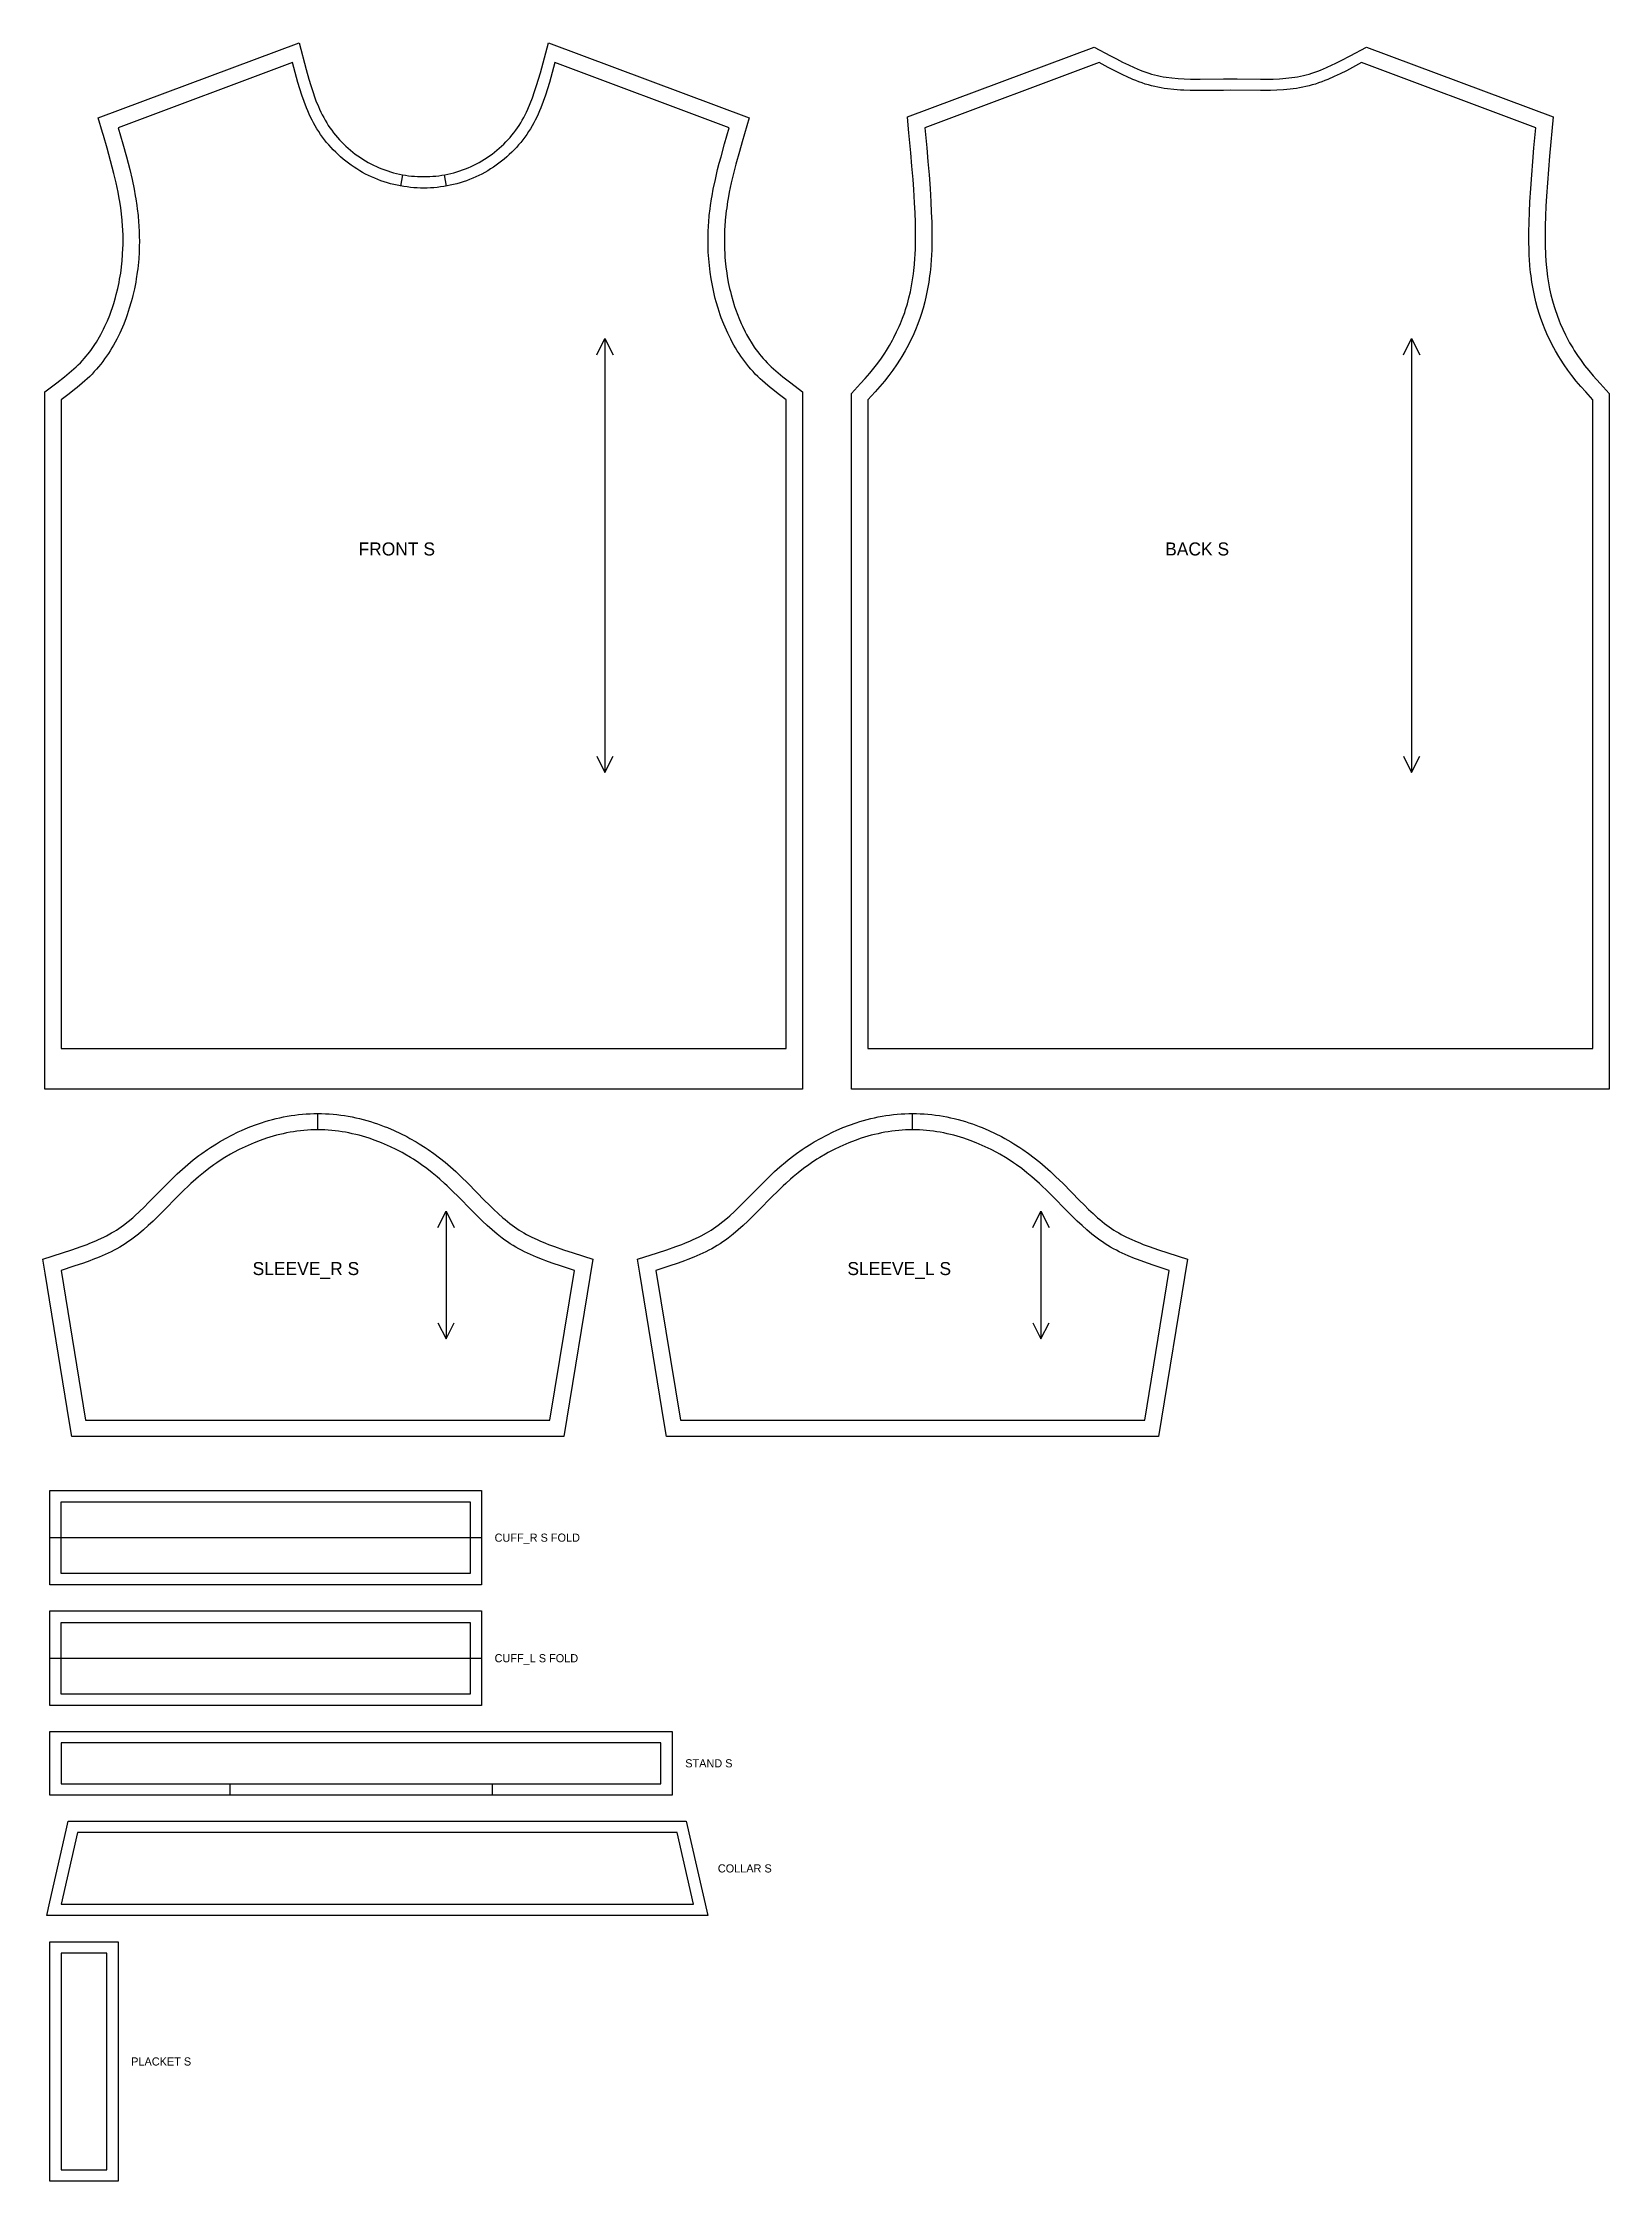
# Model space of a CAD drawing. Extents: x 24 to 985, y 28 to 1340.
import ezdxf

# ---------------------------------------------------------------- set-up
doc = ezdxf.new("R2010")
doc.units = 0
for name, color, linetype in [('CUT', 7, 'CONTINUOUS'), ('FOLD', 6, 'CONTINUOUS'), ('GRAIN', 3, 'CONTINUOUS'), ('NOTCH', 1, 'CONTINUOUS'), ('SEW', 5, 'CONTINUOUS'), ('TEXT', 2, 'CONTINUOUS')]:
    doc.layers.add(name, color=color, linetype=linetype)

msp = doc.modelspace()

# ---------------------------------------------------------------- linework, layer by layer
at = {"layer": 'CUT'}
for points in [[(60.4, 1285.5), (57.8, 1294.415), (181.007, 1340.474), (185.38, 1324.063), (187.038, 1318.139), (188.197, 1314.268), (189.419, 1310.472), (190.72, 1306.76), (191.406, 1304.939), (192.857, 1301.371), (193.625, 1299.626), (194.426, 1297.91), (195.26, 1296.221), (196.129, 1294.562), (197.036, 1292.932), (197.982, 1291.333), (198.97, 1289.763), (199.992, 1288.238), (201.062, 1286.735), (202.178, 1285.257), (203.337, 1283.806), (204.54, 1282.381), (205.785, 1280.986), (207.07, 1279.622), (208.394, 1278.289), (209.755, 1276.99), (211.152, 1275.725), (212.583, 1274.497), (214.047, 1273.306), (215.542, 1272.155), (217.068, 1271.043), (218.621, 1269.973), (220.201, 1268.947), (221.806, 1267.964), (223.434, 1267.027), (225.084, 1266.136), (226.755, 1265.293), (228.448, 1264.498), (230.161, 1263.75), (231.894, 1263.05), (233.645, 1262.398), (235.413, 1261.793), (237.198, 1261.236), (238.997, 1260.728), (240.809, 1260.267), (242.633, 1259.855), (244.468, 1259.491), (246.312, 1259.175), (248.165, 1258.908), (250.024, 1258.689), (251.888, 1258.519), (253.757, 1258.397), (255.628, 1258.324), (257.5, 1258.3), (259.372, 1258.324), (261.243, 1258.397), (263.112, 1258.519), (264.976, 1258.689), (266.835, 1258.908), (268.688, 1259.175), (270.532, 1259.491), (272.367, 1259.855), (274.191, 1260.267), (276.003, 1260.728), (277.802, 1261.236), (279.587, 1261.793), (281.355, 1262.398), (283.106, 1263.05), (284.839, 1263.75), (286.552, 1264.498), (288.245, 1265.293), (289.916, 1266.136), (291.566, 1267.027), (293.194, 1267.964), (294.799, 1268.947), (296.379, 1269.973), (297.932, 1271.043), (299.458, 1272.155), (300.953, 1273.306), (302.417, 1274.497), (303.848, 1275.725), (305.245, 1276.99), (306.606, 1278.289), (307.93, 1279.622), (309.215, 1280.986), (310.46, 1282.381), (311.663, 1283.806), (312.822, 1285.257), (313.938, 1286.735), (315.008, 1288.238), (316.03, 1289.763), (317.018, 1291.333), (317.964, 1292.932), (318.871, 1294.562), (319.74, 1296.221), (320.574, 1297.91), (321.375, 1299.626), (322.883, 1303.142), (324.28, 1306.76), (325.581, 1310.472), (326.803, 1314.268), (327.962, 1318.139), (329.075, 1322.075), (333.993, 1340.474), (457.2, 1294.415), (452.884, 1279.603), (451.208, 1273.744), (449.08, 1265.985), (447.598, 1260.201), (446.242, 1254.442), (445.035, 1248.707), (444.325, 1244.893), (444.002, 1242.989), (443.421, 1239.185), (443.166, 1237.285), (442.728, 1233.483), (442.546, 1231.578), (442.258, 1227.759), (442.153, 1225.847), (442.018, 1222.019), (441.99, 1220.104), (442.013, 1216.273), (442.064, 1214.358), (442.246, 1210.531), (442.378, 1208.62), (442.724, 1204.805), (442.938, 1202.901), (443.45, 1199.103), (443.748, 1197.21), (444.429, 1193.437), (445.224, 1189.683), (445.666, 1187.814), (446.136, 1185.951), (447.156, 1182.275), (448.282, 1178.664), (448.887, 1176.875), (450.184, 1173.336), (450.875, 1171.589), (452.343, 1168.146), (453.12, 1166.452), (454.76, 1163.128), (455.622, 1161.499), (457.433, 1158.314), (458.381, 1156.76), (460.361, 1153.735), (461.394, 1152.266), (462.455, 1150.828), (463.544, 1149.421), (464.661, 1148.046), (465.807, 1146.704), (466.98, 1145.396), (468.181, 1144.124), (469.455, 1142.843), (470.771, 1141.582), (473.537, 1139.096), (474.982, 1137.867), (477.983, 1135.425), (482.721, 1131.766), (490, 1126.297), (490, 698.3), (25, 698.3), (25, 1126.297), (32.279, 1131.766), (37.017, 1135.425), (40.018, 1137.867), (42.868, 1140.333), (44.229, 1141.582), (45.545, 1142.843), (46.819, 1144.124), (48.02, 1145.396), (49.193, 1146.704), (50.339, 1148.046), (51.456, 1149.421), (52.545, 1150.828), (53.606, 1152.266), (55.643, 1155.233), (56.619, 1156.76), (58.487, 1159.894), (59.378, 1161.499), (61.075, 1164.779), (61.88, 1166.452), (63.405, 1169.858), (64.816, 1173.336), (65.479, 1175.098), (66.718, 1178.664), (67.295, 1180.465), (68.364, 1184.094), (68.864, 1185.951), (69.776, 1189.683), (70.571, 1193.437), (70.926, 1195.321), (71.55, 1199.103), (71.82, 1201.001), (72.276, 1204.805), (72.463, 1206.711), (72.754, 1210.531), (72.936, 1214.358), (72.987, 1216.273), (73.01, 1220.104), (72.982, 1222.019), (72.847, 1225.847), (72.742, 1227.759), (72.454, 1231.578), (72.272, 1233.483), (71.834, 1237.285), (71.579, 1239.185), (70.998, 1242.989), (70.675, 1244.893), (69.965, 1248.707), (68.758, 1254.442), (67.402, 1260.201), (66.426, 1264.054), (65.402, 1267.919), (63.239, 1275.693), (60.975, 1283.53)], [(555.045, 1287.354), (554.319, 1294.983), (669.024, 1337.863), (679.023, 1332.466), (682.685, 1330.522), (686.319, 1328.652), (689.929, 1326.882), (693.517, 1325.237), (697.088, 1323.741), (698.868, 1323.055), (700.645, 1322.416), (702.419, 1321.824), (704.191, 1321.283), (705.966, 1320.794), (707.698, 1320.368), (709.451, 1319.988), (711.224, 1319.65), (713.018, 1319.352), (716.666, 1318.87), (720.393, 1318.523), (724.195, 1318.294), (728.066, 1318.163), (733.995, 1318.109), (748.309, 1318.277), (752.5, 1318.3), (756.691, 1318.277), (771.005, 1318.109), (774.973, 1318.129), (778.878, 1318.217), (782.715, 1318.395), (784.607, 1318.523), (788.334, 1318.87), (791.982, 1319.352), (793.776, 1319.65), (795.549, 1319.988), (797.302, 1320.368), (799.034, 1320.794), (800.809, 1321.283), (802.581, 1321.824), (804.355, 1322.416), (806.132, 1323.055), (807.912, 1323.741), (811.483, 1325.237), (815.071, 1326.882), (816.873, 1327.753), (820.494, 1329.576), (825.977, 1332.466), (835.976, 1337.863), (950.681, 1294.983), (948.42, 1270.896), (947.711, 1262.696), (947.071, 1254.509), (946.521, 1246.33), (946.18, 1240.199), (945.911, 1234.099), (945.731, 1228.082), (945.66, 1222.104), (945.722, 1216.173), (945.941, 1210.298), (946.186, 1206.418), (946.517, 1202.569), (946.717, 1200.657), (947.19, 1196.86), (947.766, 1193.1), (948.45, 1189.379), (949.25, 1185.698), (950.162, 1182.09), (951.188, 1178.543), (951.748, 1176.779), (952.956, 1173.272), (954.282, 1169.801), (954.989, 1168.079), (956.486, 1164.669), (958.095, 1161.307), (958.94, 1159.646), (960.71, 1156.366), (962.584, 1153.148), (963.558, 1151.564), (965.581, 1148.448), (967.7, 1145.407), (969.908, 1142.451), (972.473, 1139.246), (975.173, 1136.065), (979.434, 1131.278), (985, 1125.181), (985, 698.3), (520, 698.3), (520, 1125.181), (525.566, 1131.278), (528.432, 1134.474), (531.193, 1137.655), (533.825, 1140.841), (536.205, 1143.916), (538.371, 1146.918), (540.442, 1149.997), (541.442, 1151.564), (543.366, 1154.749), (545.188, 1157.999), (546.06, 1159.646), (547.723, 1162.982), (549.277, 1166.369), (550.011, 1168.079), (551.396, 1171.532), (552.663, 1175.022), (553.252, 1176.779), (554.34, 1180.314), (555.305, 1183.871), (556.165, 1187.533), (556.906, 1191.234), (557.535, 1194.975), (558.059, 1198.754), (558.283, 1200.657), (558.66, 1204.489), (558.947, 1208.354), (559.059, 1210.298), (559.224, 1214.208), (559.315, 1218.144), (559.33, 1224.092), (559.22, 1230.084), (559.009, 1236.111), (558.714, 1242.243), (558.217, 1250.419), (557.776, 1256.555), (557.117, 1264.745), (556.395, 1272.948), (555.241, 1285.291)], [(25.13, 585.391), (23.744, 593.892), (35.871, 597.784), (41.655, 599.684), (47.28, 601.639), (50.925, 602.996), (52.711, 603.695), (56.205, 605.144), (57.911, 605.896), (61.232, 607.463), (62.846, 608.28), (65.976, 609.991), (67.49, 610.886), (68.971, 611.811), (70.425, 612.771), (73.295, 614.815), (76.129, 617.021), (78.937, 619.376), (80.334, 620.606), (83.121, 623.16), (85.905, 625.827), (88.697, 628.592), (98.695, 638.784), (103.182, 643.262), (106.277, 646.235), (107.862, 647.712), (111.111, 650.629), (114.423, 653.435), (116.109, 654.802), (119.543, 657.459), (121.289, 658.749), (124.841, 661.249), (126.645, 662.458), (130.31, 664.791), (132.17, 665.915), (135.945, 668.072), (139.789, 670.106), (143.702, 672.014), (145.683, 672.919), (149.694, 674.629), (153.767, 676.2), (157.907, 677.632), (160.124, 678.331), (162.361, 678.989), (164.614, 679.604), (166.881, 680.176), (169.161, 680.702), (171.453, 681.183), (173.757, 681.617), (176.071, 682.004), (178.396, 682.342), (180.729, 682.631), (183.071, 682.869), (185.42, 683.056), (187.775, 683.191), (190.135, 683.273), (192.5, 683.3), (194.865, 683.273), (197.225, 683.191), (199.58, 683.056), (201.929, 682.869), (204.271, 682.631), (206.604, 682.342), (208.929, 682.004), (211.243, 681.617), (213.547, 681.183), (215.839, 680.702), (218.119, 680.176), (220.386, 679.604), (222.639, 678.989), (224.876, 678.331), (227.093, 677.632), (229.173, 676.933), (233.277, 675.432), (235.306, 674.629), (239.317, 672.919), (243.263, 671.076), (247.142, 669.105), (249.055, 668.072), (252.83, 665.915), (254.69, 664.791), (258.355, 662.458), (260.159, 661.249), (263.711, 658.749), (267.184, 656.143), (270.577, 653.435), (272.243, 652.044), (275.527, 649.177), (277.138, 647.712), (280.282, 644.751), (284.828, 640.276), (294.901, 630.006), (297.701, 627.199), (300.488, 624.48), (303.272, 621.867), (306.063, 619.376), (307.464, 618.18), (310.284, 615.898), (313.135, 613.772), (314.575, 612.771), (316.029, 611.811), (317.51, 610.886), (319.024, 609.991), (320.572, 609.123), (323.768, 607.463), (327.089, 605.896), (328.795, 605.144), (332.289, 603.695), (334.075, 602.996), (337.72, 601.639), (343.345, 599.684), (349.129, 597.784), (361.256, 593.892), (343.502, 485), (41.498, 485), (40.13, 493.391)], [(390.13, 585.391), (388.744, 593.892), (400.871, 597.784), (406.655, 599.684), (412.28, 601.639), (415.925, 602.996), (417.711, 603.695), (421.205, 605.144), (422.911, 605.896), (426.232, 607.463), (427.846, 608.28), (430.976, 609.991), (432.49, 610.886), (433.971, 611.811), (435.425, 612.771), (438.295, 614.815), (441.129, 617.021), (443.937, 619.376), (445.334, 620.606), (448.121, 623.16), (450.905, 625.827), (453.697, 628.592), (463.695, 638.784), (468.182, 643.262), (471.277, 646.235), (472.862, 647.712), (476.111, 650.629), (479.423, 653.435), (481.109, 654.802), (484.543, 657.459), (486.289, 658.749), (489.841, 661.249), (491.645, 662.458), (495.31, 664.791), (497.17, 665.915), (500.945, 668.072), (504.789, 670.106), (508.702, 672.014), (510.683, 672.919), (514.694, 674.629), (518.767, 676.2), (522.907, 677.632), (525.124, 678.331), (527.361, 678.989), (529.614, 679.604), (531.881, 680.176), (534.161, 680.702), (536.453, 681.183), (538.757, 681.617), (541.071, 682.004), (543.396, 682.342), (545.729, 682.631), (548.071, 682.869), (550.42, 683.056), (552.775, 683.191), (555.135, 683.273), (557.5, 683.3), (559.865, 683.273), (562.225, 683.191), (564.58, 683.056), (566.929, 682.869), (569.271, 682.631), (571.604, 682.342), (573.929, 682.004), (576.243, 681.617), (578.547, 681.183), (580.839, 680.702), (583.119, 680.176), (585.386, 679.604), (587.639, 678.989), (589.876, 678.331), (592.093, 677.632), (594.173, 676.933), (598.277, 675.432), (600.306, 674.629), (604.317, 672.919), (608.263, 671.076), (612.142, 669.105), (614.055, 668.072), (617.83, 665.915), (619.69, 664.791), (623.355, 662.458), (625.159, 661.249), (628.711, 658.749), (632.184, 656.143), (635.577, 653.435), (637.243, 652.044), (640.527, 649.177), (642.138, 647.712), (645.282, 644.751), (649.828, 640.276), (659.901, 630.006), (662.701, 627.199), (665.488, 624.48), (668.272, 621.867), (671.063, 619.376), (672.464, 618.18), (675.284, 615.898), (678.135, 613.772), (679.575, 612.771), (681.029, 611.811), (682.51, 610.886), (684.024, 609.991), (685.572, 609.123), (688.768, 607.463), (692.089, 605.896), (693.795, 605.144), (697.289, 603.695), (699.075, 602.996), (702.72, 601.639), (708.345, 599.684), (714.129, 597.784), (726.256, 593.892), (708.502, 485), (406.498, 485), (405.13, 493.391)], [(28, 452), (293, 452), (293, 394), (28, 394)], [(28, 378), (293, 378), (293, 320), (28, 320)], [(28, 297), (28, 304), (410, 304), (410, 265), (28, 265), (28, 272)], [(38.174, 243.551), (39.412, 249), (418.588, 249), (431.769, 191), (26.231, 191), (28.174, 199.551)], [(28, 168), (28, 175), (70, 175), (70, 28), (28, 28), (28, 35)]]:
    msp.add_lwpolyline(points, close=True, dxfattribs=at)
at = {"layer": 'FOLD'}
for points in [[(28, 423), (293, 423)], [(28, 349), (293, 349)]]:
    msp.add_lwpolyline(points, dxfattribs=at)
at = {"layer": 'GRAIN'}
for points in [[(363.75, 1148.9), (368.75, 1158.9), (373.75, 1148.9)], [(368.75, 1158.9), (368.75, 892.7)], [(858.75, 1148.9), (863.75, 1158.9), (868.75, 1148.9)], [(863.75, 1158.9), (863.75, 892.7)], [(363.75, 902.7), (368.75, 892.7), (373.75, 902.7)], [(858.75, 902.7), (863.75, 892.7), (868.75, 902.7)], [(266.25, 613.376), (271.25, 623.376), (276.25, 613.376)], [(271.25, 623.376), (271.25, 544.924)], [(631.25, 613.376), (636.25, 623.376), (641.25, 613.376)], [(636.25, 623.376), (636.25, 544.924)], [(266.25, 554.924), (271.25, 544.924), (276.25, 554.924)], [(631.25, 554.924), (636.25, 544.924), (641.25, 554.924)]]:
    msp.add_lwpolyline(points, dxfattribs=at)
at = {"layer": 'NOTCH'}
for points in [[(243.55, 1252.547), (244.782, 1259.438)], [(271.45, 1252.547), (270.218, 1259.438)], [(192.5, 673.3), (192.5, 683.3)], [(557.5, 673.3), (557.5, 683.3)], [(138.445, 272), (138.445, 265)], [(299.555, 272), (299.555, 265)]]:
    msp.add_lwpolyline(points, dxfattribs=at)
at = {"layer": 'SEW'}
for points in [[(70, 1288.3), (72.856, 1278.433), (75.057, 1270.526), (76.106, 1266.564), (77.111, 1262.595), (78.517, 1256.625), (79.778, 1250.631), (80.524, 1246.62), (80.866, 1244.61), (81.481, 1240.578), (81.753, 1238.556), (82.221, 1234.497), (82.582, 1230.421), (82.723, 1228.378), (82.921, 1224.284), (82.979, 1222.234), (83.011, 1218.129), (82.985, 1216.075), (82.847, 1211.967), (82.593, 1207.861), (82.422, 1205.809), (81.991, 1201.711), (81.731, 1199.665), (81.119, 1195.582), (80.767, 1193.545), (79.97, 1189.484), (79.049, 1185.441), (78.54, 1183.428), (78, 1181.42), (76.842, 1177.489), (75.558, 1173.591), (74.868, 1171.658), (73.391, 1167.829), (71.784, 1164.059), (70.93, 1162.198), (69.123, 1158.534), (68.168, 1156.732), (67.18, 1154.952), (66.158, 1153.195), (65.101, 1151.462), (64.009, 1149.755), (62.882, 1148.074), (61.721, 1146.422), (60.523, 1144.799), (59.291, 1143.207), (58.022, 1141.646), (56.718, 1140.118), (55.377, 1138.624), (54, 1137.165), (52.552, 1135.708), (51.068, 1134.286), (49.553, 1132.897), (48.009, 1131.536), (44.846, 1128.887), (43.235, 1127.593), (39.966, 1125.05), (35, 1121.3), (35, 723.3), (480, 723.3), (480, 1121.3), (475.034, 1125.05), (471.765, 1127.593), (470.154, 1128.887), (466.991, 1131.536), (465.447, 1132.897), (463.932, 1134.286), (462.448, 1135.708), (461, 1137.165), (459.623, 1138.624), (458.282, 1140.118), (456.978, 1141.646), (455.709, 1143.207), (454.477, 1144.799), (453.279, 1146.422), (452.118, 1148.074), (450.991, 1149.755), (449.899, 1151.462), (448.842, 1153.195), (447.82, 1154.952), (446.832, 1156.732), (445.877, 1158.534), (444.07, 1162.198), (443.216, 1164.059), (441.609, 1167.829), (440.132, 1171.658), (439.442, 1173.591), (438.158, 1177.489), (437, 1181.42), (436.46, 1183.428), (435.951, 1185.441), (435.03, 1189.484), (434.233, 1193.545), (433.881, 1195.582), (433.269, 1199.665), (433.009, 1201.711), (432.578, 1205.809), (432.407, 1207.861), (432.153, 1211.967), (432.015, 1216.075), (431.989, 1218.129), (432.021, 1222.234), (432.079, 1224.284), (432.277, 1228.378), (432.418, 1230.421), (432.779, 1234.497), (433.247, 1238.556), (433.519, 1240.578), (434.134, 1244.61), (434.476, 1246.62), (435.222, 1250.631), (436.483, 1256.625), (437.889, 1262.595), (438.894, 1266.564), (439.943, 1270.526), (442.144, 1278.433), (445, 1288.3), (338, 1328.3), (336.374, 1322.226), (334.684, 1316.187), (333.489, 1312.196), (332.218, 1308.245), (330.85, 1304.345), (329.367, 1300.505), (328.576, 1298.611), (327.75, 1296.736), (326.885, 1294.88), (325.979, 1293.047), (325.03, 1291.235), (324.036, 1289.448), (322.993, 1287.686), (321.9, 1285.95), (320.767, 1284.259), (319.583, 1282.597), (318.351, 1280.964), (317.071, 1279.362), (315.746, 1277.792), (314.375, 1276.256), (312.962, 1274.755), (311.507, 1273.29), (310.011, 1271.863), (308.477, 1270.474), (306.905, 1269.125), (305.297, 1267.817), (303.655, 1266.553), (301.979, 1265.332), (300.272, 1264.156), (298.535, 1263.026), (296.768, 1261.945), (294.974, 1260.913), (293.154, 1259.93), (291.31, 1259), (289.441, 1258.122), (287.551, 1257.297), (285.639, 1256.524), (283.709, 1255.805), (281.761, 1255.139), (279.797, 1254.527), (277.818, 1253.967), (275.825, 1253.461), (273.82, 1253.007), (271.804, 1252.607), (269.778, 1252.261), (267.744, 1251.967), (265.703, 1251.727), (263.657, 1251.54), (261.607, 1251.407), (259.554, 1251.327), (257.5, 1251.3), (255.446, 1251.327), (253.393, 1251.407), (251.343, 1251.54), (249.297, 1251.727), (247.256, 1251.967), (245.222, 1252.261), (243.196, 1252.607), (241.18, 1253.007), (239.175, 1253.461), (237.182, 1253.967), (235.203, 1254.527), (233.239, 1255.139), (231.291, 1255.805), (229.361, 1256.524), (227.449, 1257.297), (225.559, 1258.122), (223.69, 1259), (221.846, 1259.93), (220.026, 1260.913), (218.232, 1261.945), (216.465, 1263.026), (214.728, 1264.156), (213.021, 1265.332), (211.345, 1266.553), (209.703, 1267.817), (208.095, 1269.125), (206.523, 1270.474), (204.989, 1271.863), (203.493, 1273.29), (202.038, 1274.755), (200.625, 1276.256), (199.254, 1277.792), (197.929, 1279.362), (196.649, 1280.964), (195.417, 1282.597), (194.233, 1284.259), (193.1, 1285.95), (192.007, 1287.686), (190.964, 1289.448), (189.97, 1291.235), (189.021, 1293.047), (188.115, 1294.88), (187.25, 1296.736), (186.424, 1298.611), (185.633, 1300.505), (184.15, 1304.345), (182.782, 1308.245), (181.511, 1312.196), (180.316, 1316.187), (178.626, 1322.226), (177, 1328.3)], [(565, 1288.3), (566.165, 1275.918), (566.904, 1267.656), (567.588, 1259.382), (568.194, 1251.092), (568.7, 1242.78), (569, 1236.53), (569.216, 1230.357), (569.33, 1224.177), (569.314, 1217.998), (569.218, 1213.883), (569.045, 1209.775), (568.927, 1207.725), (568.623, 1203.632), (568.222, 1199.552), (567.982, 1197.517), (567.42, 1193.461), (566.741, 1189.425), (565.937, 1185.41), (565, 1181.42), (563.946, 1177.534), (562.76, 1173.678), (562.117, 1171.763), (560.737, 1167.963), (559.231, 1164.207), (557.603, 1160.499), (555.854, 1156.845), (554.936, 1155.04), (553.012, 1151.476), (550.976, 1147.978), (549.916, 1146.255), (547.716, 1142.866), (545.41, 1139.556), (543, 1136.33), (540.237, 1132.878), (537.38, 1129.51), (534.455, 1126.202), (530, 1121.3), (530, 723.3), (975, 723.3), (975, 1121.3), (970.545, 1126.202), (967.62, 1129.51), (964.763, 1132.878), (962, 1136.33), (959.59, 1139.556), (957.284, 1142.866), (955.084, 1146.255), (954.024, 1147.978), (951.988, 1151.476), (950.064, 1155.04), (949.146, 1156.845), (947.397, 1160.499), (945.769, 1164.207), (944.263, 1167.963), (942.883, 1171.763), (942.24, 1173.678), (941.054, 1177.534), (940, 1181.42), (939.063, 1185.41), (938.259, 1189.425), (937.58, 1193.461), (937.018, 1197.517), (936.778, 1199.552), (936.377, 1203.632), (936.073, 1207.725), (935.955, 1209.775), (935.782, 1213.883), (935.686, 1217.998), (935.67, 1224.177), (935.784, 1230.357), (936, 1236.53), (936.3, 1242.78), (936.806, 1251.092), (937.412, 1259.382), (938.096, 1267.656), (938.835, 1275.918), (940, 1288.3), (833, 1328.3), (827.425, 1325.304), (823.697, 1323.352), (819.955, 1321.468), (816.191, 1319.679), (812.4, 1318.012), (810.492, 1317.233), (808.575, 1316.496), (806.648, 1315.802), (804.71, 1315.156), (802.761, 1314.561), (800.8, 1314.02), (798.88, 1313.549), (796.948, 1313.129), (795.004, 1312.758), (793.05, 1312.434), (791.086, 1312.153), (789.112, 1311.913), (785.137, 1311.543), (781.129, 1311.301), (777.092, 1311.165), (770.993, 1311.109), (752.5, 1311.3), (748.377, 1311.277), (736.05, 1311.119), (731.969, 1311.112), (727.908, 1311.165), (723.871, 1311.301), (721.863, 1311.407), (717.871, 1311.71), (713.914, 1312.153), (711.95, 1312.434), (709.996, 1312.758), (708.052, 1313.129), (706.12, 1313.549), (704.2, 1314.02), (702.239, 1314.561), (700.29, 1315.156), (698.352, 1315.802), (696.425, 1316.496), (694.508, 1317.233), (692.6, 1318.012), (688.809, 1319.679), (686.924, 1320.559), (683.171, 1322.399), (677.575, 1325.304), (672, 1328.3)], [(35, 587), (50, 495), (335, 495), (350, 587), (342.118, 589.553), (336.258, 591.545), (332.396, 592.94), (330.483, 593.663), (326.699, 595.173), (324.83, 595.964), (321.146, 597.625), (319.334, 598.499), (317.544, 599.406), (315.776, 600.348), (314.033, 601.325), (312.316, 602.341), (310.625, 603.397), (308.966, 604.492), (307.334, 605.626), (305.727, 606.799), (302.581, 609.247), (299.515, 611.818), (296.515, 614.495), (293.57, 617.259), (290.665, 620.093), (286.354, 624.434), (279.188, 631.76), (274.827, 636.111), (271.866, 638.956), (270.365, 640.355), (267.312, 643.095), (265.778, 644.415), (262.653, 646.986), (259.456, 649.461), (256.188, 651.836), (254.529, 652.985), (251.161, 655.203), (249.453, 656.272), (245.989, 658.326), (244.234, 659.311), (240.68, 661.192), (237.067, 662.954), (233.399, 664.591), (231.545, 665.363), (227.797, 666.809), (224, 668.122), (221.961, 668.765), (219.909, 669.369), (217.846, 669.932), (215.772, 670.455), (213.688, 670.936), (211.595, 671.375), (209.494, 671.771), (207.385, 672.124), (205.27, 672.431), (203.15, 672.694), (201.026, 672.91), (198.897, 673.079), (196.766, 673.201), (194.634, 673.275), (192.5, 673.3), (190.366, 673.275), (188.234, 673.201), (186.103, 673.079), (183.974, 672.91), (181.85, 672.694), (179.73, 672.431), (177.615, 672.124), (175.506, 671.771), (173.405, 671.375), (171.312, 670.936), (169.228, 670.455), (167.154, 669.932), (165.091, 669.369), (163.039, 668.765), (161, 668.122), (157.203, 666.809), (153.455, 665.363), (151.601, 664.591), (147.933, 662.954), (144.32, 661.192), (140.766, 659.311), (139.011, 658.326), (135.547, 656.272), (133.839, 655.203), (130.471, 652.985), (128.812, 651.836), (125.544, 649.461), (122.347, 646.986), (119.222, 644.415), (117.687, 643.095), (114.635, 640.355), (113.134, 638.956), (110.173, 636.111), (105.812, 631.76), (98.646, 624.434), (94.335, 620.093), (91.43, 617.259), (88.485, 614.495), (85.485, 611.818), (82.419, 609.247), (79.273, 606.799), (77.666, 605.626), (76.034, 604.492), (74.375, 603.397), (72.684, 602.341), (70.967, 601.325), (69.224, 600.348), (67.456, 599.406), (65.666, 598.499), (63.854, 597.625), (60.17, 595.964), (58.301, 595.173), (54.517, 593.663), (52.604, 592.94), (48.742, 591.545), (42.882, 589.553)], [(400, 587), (415, 495), (700, 495), (715, 587), (705.157, 590.206), (699.322, 592.234), (695.483, 593.663), (693.584, 594.407), (689.83, 595.964), (686.146, 597.625), (684.334, 598.499), (682.544, 599.406), (680.776, 600.348), (679.033, 601.325), (677.316, 602.341), (675.625, 603.397), (673.966, 604.492), (672.334, 605.626), (670.727, 606.799), (667.581, 609.247), (664.515, 611.818), (661.515, 614.495), (658.57, 617.259), (655.665, 620.093), (651.354, 624.434), (644.188, 631.76), (639.827, 636.111), (636.866, 638.956), (635.365, 640.355), (632.312, 643.095), (630.778, 644.415), (627.653, 646.986), (624.456, 649.461), (621.188, 651.836), (619.529, 652.985), (616.161, 655.203), (614.453, 656.272), (610.989, 658.326), (609.234, 659.311), (605.68, 661.192), (602.067, 662.954), (598.399, 664.591), (596.545, 665.363), (592.797, 666.809), (589, 668.122), (586.961, 668.765), (584.909, 669.369), (582.846, 669.932), (580.772, 670.455), (578.688, 670.936), (576.595, 671.375), (574.494, 671.771), (572.385, 672.124), (570.27, 672.431), (568.15, 672.694), (566.026, 672.91), (563.897, 673.079), (561.766, 673.201), (559.634, 673.275), (557.5, 673.3), (555.366, 673.275), (553.234, 673.201), (551.103, 673.079), (548.974, 672.91), (546.85, 672.694), (544.73, 672.431), (542.615, 672.124), (540.506, 671.771), (538.405, 671.375), (536.312, 670.936), (534.228, 670.455), (532.154, 669.932), (530.091, 669.369), (528.039, 668.765), (526, 668.122), (522.203, 666.809), (518.455, 665.363), (516.601, 664.591), (512.933, 662.954), (509.32, 661.192), (505.766, 659.311), (504.011, 658.326), (500.547, 656.272), (498.839, 655.203), (495.471, 652.985), (493.812, 651.836), (490.544, 649.461), (487.347, 646.986), (484.222, 644.415), (482.688, 643.095), (479.635, 640.355), (478.134, 638.956), (475.173, 636.111), (470.812, 631.76), (463.646, 624.434), (459.335, 620.093), (456.43, 617.259), (453.485, 614.495), (450.485, 611.818), (447.419, 609.247), (444.273, 606.799), (442.666, 605.626), (441.034, 604.492), (439.375, 603.397), (437.684, 602.341), (435.967, 601.325), (434.224, 600.348), (432.456, 599.406), (430.666, 598.499), (428.854, 597.625), (425.17, 595.964), (423.301, 595.173), (419.517, 593.663), (417.604, 592.94), (413.742, 591.545), (407.882, 589.553)], [(35, 445), (286, 445), (286, 401), (35, 401)], [(35, 371), (286, 371), (286, 327), (35, 327)], [(35, 297), (35, 272), (403, 272), (403, 297)], [(45, 242), (35, 198), (423, 198), (413, 242)], [(35, 168), (35, 35), (63, 35), (63, 168)]]:
    msp.add_lwpolyline(points, close=True, dxfattribs=at)

# ---------------------------------------------------------------- texts
at = {"layer": 'TEXT'}
for s, height, p in [('FRONT S', 8, (217.5, 1025.8)), ('BACK S', 8, (712.5, 1025.8)), ('SLEEVE_R S', 8, (152.5, 584.15)), ('SLEEVE_L S', 8, (517.5, 584.15)), ('CUFF_R S FOLD', 5, (301, 420.5)), ('CUFF_L S FOLD', 5, (301, 346.5)), ('STAND S', 5, (418, 282)), ('COLLAR S', 5, (438, 217.5)), ('PLACKET S', 5, (78, 99))]:
    msp.add_text(s, height=height, dxfattribs=at).set_placement(p)

doc.saveas('drawing.dxf')
